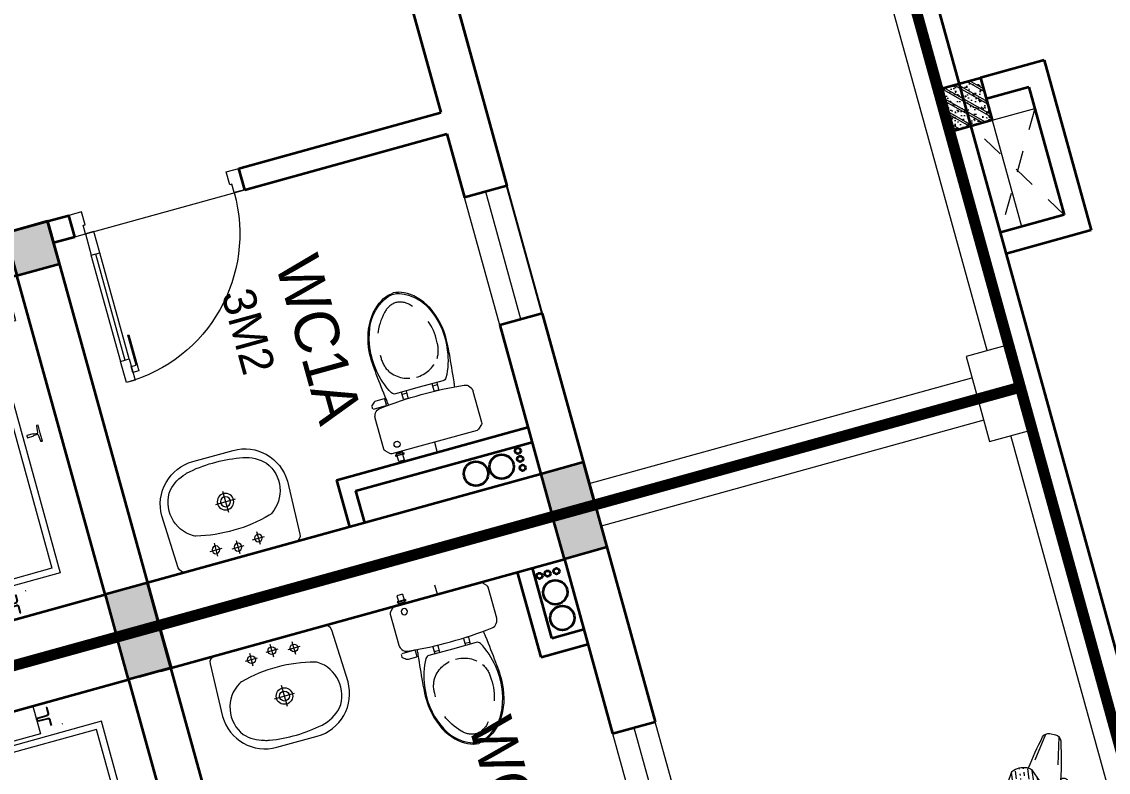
# Model space of a CAD drawing. Header units: metres. Extents: x 568336 to 569219, y 2065964 to 2066430.
# Drawn here: x 568450.305 to 568455.231, y 2066359.946 to 2066363.348 of the extents above; entities that cross this region are included whole.
import ezdxf

# ---------------------------------------------------------------- set-up
doc = ezdxf.new("R2010")
doc.units = ezdxf.units.M
for name, pattern in [('$AUDIT_BAD_LTYPE2', [0]), ('HIDDEN', [0.375, 0.25, -0.125]), ('xref-thap C (mb tang 32-2)$0$HIDDEN', [0.375, 0.25, -0.125])]:
    doc.linetypes.add(name, pattern=pattern)
doc.layers.get('0').update_dxf_attribs({"linetype": 'CONTINUOUS'})
doc.layers.add('-AREA', color=2, linetype='CONTINUOUS', plot=False)
for name, color, linetype, lineweight in [('-CONCRETE', 1, 'CONTINUOUS', 35), ('-DIM', 9, 'CONTINUOUS', 13), ('-DOOR', 137, 'CONTINUOUS', 9), ('-FURNITURE', 46, 'CONTINUOUS', 9), ('-HATCH', 8, 'CONTINUOUS', 5), ('-HIDE', 3, 'HIDDEN', 13), ('-LINE1', 7, 'CONTINUOUS', 18), ('-LINE2', 252, 'CONTINUOUS', 9), ('-STEEL1', 1, 'CONTINUOUS', 35), ('-TEXT', 7, 'CONTINUOUS', 15), ('-WALL', 4, 'CONTINUOUS', 35), ('TEXT25', 2, 'CONTINUOUS', 13)]:
    doc.layers.add(name, color=color, linetype=linetype, lineweight=lineweight)
doc.layers.add('-RANH GIOI LO DAT', color=12, linetype='CONTINUOUS')
doc.styles.add('SVN_AVO_thuong', font='')
doc.styles.add('T1', font='', dxfattribs={"height": 200})
doc.styles.add('vnavanth', font='', dxfattribs={"width": 0.8})
doc.styles.get('SVN_AVO_thuong').set_extended_font_data('SVN-Avo')
doc.styles.get('T1').set_extended_font_data('VNgeometric Light')
doc.styles.get('vnavanth').set_extended_font_data('.VnAvantH')

# ---------------------------------------------------------------- blocks, each defined once
blk = doc.blocks.new('X-5M-DH-2-CORE$0$A$C75E80C28')
at = {"layer": '-LINE2', "linetype": 'Continuous', "ltscale": 2}
for p, q in [((-510.0000099998433, -21.5000000000291), (-510.0000099998579, -50.60000000000582)), ((-506.8000099998899, -21.5000000000291), (-510.0000099998433, -21.5000000000291)), ((-506.8000099998899, -21.5000000000291), (-506.8000099999044, -50.60000000000582)), ((506.8000100001227, -21.5), (510.0000100000761, -21.5)), ((506.8000100001227, -21.5), (506.8000100001082, -50.59999999997672)), ((510.0000100000761, -21.5), (510.0000100000616, -50.59999999997672)), ((-510.0000099998579, -108.5000000000291), (-510.0000099998433, -79.39999999999418)), ((-506.8000099999044, -108.5000000000291), (-506.8000099998899, -79.39999999999418)), ((-456.2000100000296, -56.79999999998836), (-500.6000099999364, -56.80000000001746)), ((-456.2000100000441, -60), (-500.600009999951, -60.0000000000291)), ((-456.2000100000296, -70), (-500.6000099999364, -70.0000000000291)), ((-456.2000100000296, -73.19999999995343), (-500.6000099999364, -73.19999999998254)), ((-453.2000100000441, -63), (-453.2000100000296, -67)), ((-450.0000099998579, -63), (-450.0000099998433, -67)), ((450.0000100000616, -63), (450.0000100000761, -67)), ((453.200010000015, -63), (453.2000100000296, -67)), ((456.2000100000296, -56.79999999998836), (500.6000100000529, -56.79999999998836)), ((456.200010000015, -60), (500.6000100000383, -60)), ((456.2000100000296, -70), (500.6000100000529, -70)), ((456.2000100000296, -73.19999999995343), (500.6000100000529, -73.19999999995343)), ((506.8000100001227, -108.5), (506.8000100001227, -79.39999999996508)), ((510.0000100000761, -108.5), (510.0000100000761, -79.39999999996508)), ((-556.8000102631631, -112.4999999912397), (-560.0000102631166, -112.4999999912397)), ((456.800009736864, -112.4999999912397), (460.0000097368174, -112.4999999912397)), ((-731.0000002632733, -148.9999999649008), (730.9999997367267, -148.9999999649299)), ((-731.0000002698944, -1304.999999934109), (-731.0000002632733, -148.9999999649008)), ((-700.0000002632733, -178.9999999649008), (699.9999997367267, -178.9999999649299)), ((-700.0000002699089, -1224.999999934109), (-700.0000002632733, -178.9999999649008)), ((699.9999997300911, -1224.999999934109), (699.9999997367267, -178.9999999649299)), ((730.9999997301056, -1304.999999934109), (730.9999997367267, -148.9999999649299)), ((-700.0000002699089, -1224.999999934109), (-400.0000002699089, -1224.999999934138)), ((-400.0000002698944, -1304.999999934138), (-400.0000002699089, -1224.999999934138)), ((699.9999997300911, -1224.999999934109), (399.9999997300911, -1224.999999934109)), ((399.9999997301056, -1304.999999934109), (399.9999997300911, -1224.999999934109)), ((839.9999997301056, -1304.999999934109), (-840.0000002698944, -1304.999999934109)), ((-840.0000002698944, -1364.999999934109), (-840.0000002698944, -1304.999999934109)), ((424.9999997301056, -1308.999999934109), (-425.0000002698944, -1308.999999934109)), ((-425.0000002699089, -1342.999999934109), (-425.0000002698944, -1308.999999934109)), ((-2.6989437174052e-07, -1308.999999934109), (-2.699089236557484e-07, -1342.999999934109)), ((424.9999997300911, -1342.999999934109), (424.9999997301056, -1308.999999934109)), ((839.9999997301056, -1364.999999934109), (839.9999997301056, -1304.999999934109)), ((839.9999997301056, -1364.999999934109), (-840.0000002698944, -1364.999999934109)), ((424.9999997300911, -1342.999999934109), (-425.0000002699089, -1342.999999934109)), ((839.9999997301056, -1394.999999934109), (-840.0000002698944, -1394.999999934109)), ((-840.0000002698944, -1394.999999934109), (-840.0000002698944, -1454.999999934109)), ((429.9999997300911, -1405.999999934138), (-430.0000002699089, -1405.999999934109)), ((-430.0000002699089, -1405.999999934109), (-430.0000002698944, -1445.999999934109)), ((-2.699089236557484e-07, -1405.999999934109), (-2.6989437174052e-07, -1445.999999934109)), ((429.9999997300911, -1405.999999934138), (429.9999997301056, -1445.999999934138)), ((839.9999997301056, -1394.999999934109), (839.9999997301056, -1454.999999934109)), ((-840.0000002698944, -1454.999999934109), (-435.0000002698944, -1454.999999934109)), ((-435.0000002698944, -1449.999999934109), (-435.0000002699089, -1459.999999934109)), ((-435.0000002698944, -1449.999999934109), (-400.0000002698944, -1449.999999934138)), ((-435.0000002699089, -1459.999999934109), (-425.0000002699089, -1459.999999934109)), ((-433.4000002698012, -1451.599999934086), (-433.4000002698012, -1458.399999934074)), ((-433.4000002698012, -1451.599999934086), (-401.6000002697547, -1451.599999934086)), ((-433.4000002698012, -1458.399999934074), (-425.0000002698944, -1458.399999934074)), ((429.9999997301056, -1445.999999934138), (-430.0000002698944, -1445.999999934109)), ((-425.0000002698944, -1458.399999934074), (-425.0000002699089, -1459.999999934109)), ((-401.6000002697547, -1451.599999934086), (-401.6000002697256, -1498.399999934074)), ((399.9999997301056, -1449.999999934109), (-400.0000002698944, -1449.999999934138)), ((-400.0000002698944, -1449.999999934138), (-400.0000002698653, -1499.999999934138)), ((399.9999997301056, -1449.999999934109), (399.9999997301347, -1499.999999934109)), ((434.9999997301056, -1449.999999934109), (399.9999997301056, -1449.999999934109)), ((401.5999997301988, -1451.599999934086), (401.5999997302279, -1498.399999934074)), ((433.3999997302453, -1451.599999934086), (401.5999997301988, -1451.599999934086)), ((433.3999997302453, -1458.399999934074), (424.9999997301056, -1458.399999934074)), ((424.9999997301056, -1458.399999934074), (424.9999997301056, -1459.999999934109)), ((434.9999997301056, -1459.999999934109), (424.9999997301056, -1459.999999934109)), ((433.3999997302453, -1451.599999934086), (433.3999997302453, -1458.399999934074)), ((434.9999997301056, -1449.999999934109), (434.9999997301056, -1459.999999934109)), ((839.9999997301056, -1454.999999934109), (434.9999997301056, -1454.999999934109)), ((-435.0000002698653, -1489.999999934109), (-435.0000002698653, -1499.999999934109)), ((-435.0000002698653, -1489.999999934109), (-425.0000002698653, -1489.999999934109)), ((-435.0000002698653, -1499.999999934109), (-400.0000002698653, -1499.999999934138)), ((-433.4000002697721, -1491.599999934086), (-433.4000002697721, -1498.399999934074)), ((-433.4000002697721, -1491.599999934086), (-425.0000002698653, -1491.599999934086)), ((-433.4000002697721, -1498.399999934074), (-401.6000002697256, -1498.399999934074)), ((-425.0000002698653, -1489.999999934109), (-425.0000002698653, -1491.599999934086)), ((434.9999997301347, -1499.999999934109), (399.9999997301347, -1499.999999934109)), ((433.3999997302744, -1498.399999934074), (401.5999997302279, -1498.399999934074)), ((424.9999997301347, -1489.999999934109), (424.9999997301347, -1491.599999934086)), ((434.9999997301347, -1489.999999934109), (424.9999997301347, -1489.999999934109)), ((433.3999997302744, -1491.599999934086), (424.9999997301347, -1491.599999934086)), ((433.3999997302744, -1491.599999934086), (433.3999997302744, -1498.399999934074)), ((434.9999997301347, -1489.999999934109), (434.9999997301347, -1499.999999934109))]:
    blk.add_line(p, q, dxfattribs=at)
for points in [[(-450.0000000000146, 0), (-450, -130), (450, -130), (449.9999999999854, 0)], [(-200, -29), (200.0000000001164, -29), (200.0000000001164, -101), (-200, -101)], [(-36.0000002632587, -583.9999999649008), (35.9999997367413, -583.9999999649008), (35.99999973675585, -983.9999999649008), (-36.00000026324415, -983.9999999649008)]]:
    blk.add_lwpolyline(points, close=True, dxfattribs=at)
for points in [[(-780.0000002632587, -788.9999999649008), (-751.0000002632587, -788.9999999649299, 0.414213562373095), (-750.0000002632733, -787.9999999649008), (-750.0000002632587, -783.9999999649008), (-750.0000002632587, -779.9999999649008, 0.414213562373095), (-751.0000002632733, -778.9999999649299), (-780.0000002632733, -778.9999999649881, -0.2569775838576673), (-784.1207396915852, -781.9399999648449), (-797.9000002631656, -781.939999964874, -0.414213562373095), (-800.9000002631656, -778.939999964874), (-804.0000002632587, -749.4999999649008, 0.414213562373095), (-807.0000002632587, -746.4999999649008), (-812.0000002632587, -746.4999999649008), (-812.0000002632587, -783.9999999649008), (-812.0000002632587, -821.4999999649008), (-807.0000002632587, -821.4999999649008, 0.414213562373095), (-804.0000002632587, -818.4999999649008), (-800.9000002631656, -789.0599999648693, -0.414213562373095), (-797.9000002631656, -786.0599999648693), (-784.1207396915852, -786.0599999648402, -0.2569775838576673), (-780.0000002632587, -788.9999999647553)], [(779.9999997367413, -788.9999999649299), (750.9999997367413, -788.9999999649008, -0.414213562373095), (749.9999997367267, -787.9999999649299), (749.9999997367413, -783.9999999649299), (749.9999997367413, -779.9999999649299, -0.414213562373095), (750.9999997367267, -778.9999999649008), (779.9999997368432, -778.9999999650172, 0.2569775838576673), (784.1207391653006, -781.939999964874), (797.899999736881, -781.9399999648449, 0.414213562373095), (800.899999736881, -778.9399999648449), (803.9999997367413, -749.4999999649008, -0.414213562373095), (806.9999997367413, -746.4999999649008), (811.9999997367413, -746.4999999649008), (811.9999997367413, -783.9999999649008), (811.9999997367413, -821.4999999649008), (806.9999997367413, -821.4999999649008, -0.414213562373095), (803.9999997367413, -818.4999999649008), (800.899999736881, -789.0599999648402, 0.414213562373095), (797.899999736881, -786.0599999648402), (784.1207391653006, -786.0599999648693, 0.2569775838576672), (779.9999997368577, -788.9999999647844)]]:
    blk.add_lwpolyline(points, format="xyb", dxfattribs=at)
for centre, radius, start, end in [((-500.600009999951, -50.60000000000582), 9.400000000001475, 180, 270), ((-500.6000099999364, -79.39999999999418), 9.399999999997844, 90, 180), ((-500.600009999951, -50.60000000000582), 6.200000000004374, 180, 270), ((-500.6000099999364, -79.39999999999418), 6.19999999999734, 90, 180), ((-456.2000100000441, -63), 6.19999999999713, 0, 90), ((-456.2000100000441, -63), 3.000000000000045, 0, 90), ((-456.2000100000296, -67), 6.20000000000076, 270, 0), ((-456.2000100000296, -67), 2.999999999999834, 270, 0), ((456.200010000015, -63), 6.19999999999713, 90, 180), ((456.2000100000296, -67), 6.20000000000076, 180, 270), ((456.200010000015, -63), 3.000000000000045, 90, 180), ((456.2000100000296, -67), 2.999999999999834, 180, 270), ((500.6000100000383, -50.59999999997672), 6.200000000004374, 270, 0), ((500.6000100000383, -50.59999999997672), 9.400000000001475, 270, 0), ((500.6000100000529, -79.39999999996508), 9.399999999997844, 0, 90), ((500.6000100000529, -79.39999999996508), 6.19999999999734, 0, 90)]:
    blk.add_arc(centre, radius, start, end, dxfattribs=at)
blk = doc.blocks.new('A$C5C575821')
at = {"layer": '-CONCRETE'}
h = blk.add_hatch(color=256, dxfattribs=at)
h.dxf.hatch_style = 1
h.paths.add_polyline_path([(-0.00237559899687767, 200.0000000000146), (-0.00237559899687767, 1.455191522836685e-11), (199.9976244010031, 1.455191522836685e-11), (199.9976244010031, 200.0000000000146)])
blk.add_lwpolyline([(-0.00237559899687767, 1.455191522836685e-11), (199.9976244010031, 1.455191522836685e-11), (199.9976244010031, 200.0000000000146), (-0.00237559899687767, 200.0000000000146)], close=True, dxfattribs=at)
blk = doc.blocks.new('A$C3F71457E')
at = {"layer": '-CONCRETE'}
blk.add_lwpolyline([(-8.760252967476845e-09, -100.0000002632005), (0, 400), (-1500, 400.0000000000582), (-1500.00000001755, -1399.999999999942), (-1.754960976541042e-08, -1400), (-7.895869202911854e-08, -900.0000002632005), (199.9999999912397, -900.0000002982852), (199.9999999824504, -1600), (-1700.00000001755, -1600), (-1700, 600), (200, 600), (199.9999999912397, -100.0000002982852), (6.140908226370811e-08, -100.0000002632005)], dxfattribs=at)
at = {"layer": '-LINE1'}
blk.add_line((-7.895869202911854e-08, -900.0000002632005), (-8.760252967476845e-09, -100.0000002632005), dxfattribs=at)
at = {"layer": '-WALL'}
for p in [(-1699.997624401003, 399.9999999999854), (0.00237559899687767, 399.9999999999854), (-1699.997624401081, -1599.999999999959), (0.002375601565972829, -1600.000000021305)]:
    blk.add_blockref('A$C5C575821', p, dxfattribs=at)
at = {"color": 2, "rotation": 90}
blk.add_blockref('X-5M-DH-2-CORE$0$A$C75E80C28', (-1500.00000000876, -499.9999999999418), dxfattribs=at)
blk = doc.blocks.new('A$C18091ED7')
for p, q in [((9.957147995010018e-09, -42.13376978135784), (0, -3.786117304116488e-07)), ((146.1412317672475, -26.59467297248193), (179.181621938591, -26.59467296488583)), ((146.1412317672475, -26.59467297248193), (146.1412317680188, -30.17859706786112)), ((146.1412317680188, -30.17859706786112), (165.7503655985456, -30.17859706340823)), ((153.0594147269658, -36.79204952501459), (146.1412317680188, -30.17859706786112)), ((152.3191092506386, -2.717133611440659e-07), (152.3191092568413, -26.59467297093943)), ((152.3191092506386, -2.717133611440659e-07), (179.1816219322718, -2.654269337654114e-07)), ((153.0594147269658, -36.79204952501459), (165.7503656001572, -36.79204952192958)), ((153.0594147275151, -39.73033438943094), (153.0594147269658, -36.79204952501459)), ((153.0594147275151, -39.73033438943094), (178.4413164740145, -39.73033438349376)), ((153.0594147275151, -39.73033438943094), (178.4413164740145, -39.73033438349376)), ((153.0594147275151, -39.73033438943094), (153.0594147281554, -42.13376974494895)), ((185.3594994290725, -30.17859705851879), (165.7503655985456, -30.17859706340823)), ((178.4413164733487, -36.79204951884458), (165.7503656001572, -36.79204952192958)), ((185.3594994290725, -30.17859705851879), (178.4413164733487, -36.79204951884458)), ((178.4413164733487, -36.79204951884458), (178.4413164740145, -39.73033438349376)), ((178.4413164740145, -39.73033438349376), (178.4413164746547, -42.1337697392446)), ((179.1816219322718, -2.654269337654114e-07), (179.181621938591, -26.59467296488583)), ((179.181621938591, -26.59467296488583), (185.3594994283012, -26.59467296337243)), ((185.3594994283012, -26.59467296337243), (185.3594994290725, -30.17859705851879)), ((-83.25994817525861, -267.3592828898691), (-83.259948167517, -299.9634285944048)), ((-83.25994817257379, -278.4883151478134), (-83.25994817046012, -287.6388527823146)), ((-60.91100930959874, -290.0299398849311), (-83.25994816994717, -290.0299398901407)), ((-62.88950393904452, -265.3807882612164), (-81.28145355204106, -265.3807882657275)), ((-60.91100931491019, -267.3592828844266), (-60.91100930728498, -299.9634285889624)), ((60.9110093945892, -267.3592828557594), (60.9110094022144, -299.9634285600623)), ((60.91100939990065, -290.029939856031), (83.25994826024908, -290.0299398510542)), ((62.88950401780676, -265.3807882316178), (81.2814536308033, -265.3807882273395)), ((83.25994825493763, -267.3592828505498), (83.25994826256283, -299.9634285550856)), ((83.25994825750604, -278.488315108727), (83.2599482596197, -287.6388527429954)), ((165.3959958605519, -261.9873972070927), (165.3959958671003, -289.7349902229907)), ((167.8691141396885, -259.5142789271486), (228.0810223811895, -259.5142789128586)), ((167.8691141472664, -292.2081085020036), (206.7175896017579, -292.2081084926904)), ((230.5541406641933, -274.3229751045001), (230.5541406613593, -261.9873971916386))]:
    blk.add_line(p, q)
for points in [[(230.0000000517721, -218.5046414944518, -0.1374073801801567), (225.4781190853137, -234.6482587013161), (221.7949787454636, -240.7070387715066, -0.2360805181595358), (198.2560902649639, -255.4947853636986, -0.0519608230665726), (-198.2560901437319, -255.4947854572965, -0.236080518165078), (-221.7949786317113, -240.7070388760185), (-225.4781189743626, -234.6482588077488, -0.1374073801809237), (-229.9999999484608, -218.5046416030382), (-229.9999999831671, -71.98694829508895, -0.1989123673786679), (-226.3782021181105, -63.2431547633314), (-208.8906150607545, -45.75556769772083, -0.1989123673792025), (-200.1468215308087, -42.13376982865157), (9.971699910238385e-09, -42.13376978135784), (200.1468215506357, -42.13376973403501, -0.1989123673792025), (208.8906150822841, -45.75556759897154), (226.3782021480001, -63.24315465634572, -0.1989123673791691), (230.0000000170658, -71.98694818626973)], [(144.14367173758, -618.9627606730501, -0.2124047892419209), (26.30999211127346, -734.491494372196, -0.0276853236339062), (-0.5628229983012716, -738.609219571983, -0.0222792448073508), (-26.30999181118386, -734.4914943844487, -0.2124047892421136), (-144.1436714920528, -618.9627607410075, -0.1427957259999892), (-167.2376623962118, -428.0139674870588, -0.0930051380368448), (-127.9331820271946, -309.1271633332653, -0.2564387014614383), (-111.240849547703, -299.9634286007786), (4.746470949612558e-08, -299.9634285748762), (111.2408496426324, -299.9634285482753, -0.2564387014619951), (127.933182126606, -309.1271632729331, -0.0930051380368741), (167.2376625517572, -428.0139674081001, -0.1427957260000456)]]:
    blk.add_lwpolyline(points, format="xyb", close=True)
at = {"linetype": 'xref-thap C (mb tang 32-2)$0$HIDDEN', "ltscale": 100}
blk.add_lwpolyline([(61.00044987679576, -669.0176259216969, -0.1990312026443698), (1.417429302819073e-07, -698.769823720475, -0.1990312026443799), (-61.00044960746891, -669.0176259504806, -0.2189240232571595), (-131.9321382956405, -478.313622940972, -0.1537914605682739), (-112.4681372026971, -403.989815428853, -0.2367011859554165), (5.876427167095244e-08, -347.5870280214876, -0.2367011859554843), (112.4681373467611, -403.9898153757968, -0.1537914605681893), (131.9321384748619, -478.313622878748, -0.2189240232571754)], format="xyb", close=True, dxfattribs=at)
blk.add_circle((165.7503656100234, -78.39166221523192), 13.90362011701458)
for centre, radius, start, end in [((-81.28145355158267, -267.3592828894034), 1.978494623656905, 90.00000001354867, 180.0000000133402), ((-62.88950393858613, -267.3592828848923), 1.978494623656905, 1.334021322268115e-08, 90.00000001354867), ((62.88950401826514, -267.3592828552937), 1.978494623656905, 90.00000001354867, 180.0000000133402), ((81.28145363126168, -267.3592828510155), 1.978494623656905, 1.334021322268115e-08, 90.00000001354867), ((167.8691141402633, -261.9873972065106), 2.473118279571131, 90.00000001354867, 180.0000000133402), ((167.8691141466952, -289.7349902224087), 2.473118279571131, 180.0000000133402, 270.0000000135486), ((206.717589598069, -276.6690117186226), 15.53909677420133, 270.0000000135486, 306.4658507565522), ((168.3527972659103, -224.7572911087773), 80.08895368617857, 306.4658507565522, 320.3122930343796), ((228.0810223845983, -274.3229751050822), 2.473118279571131, 320.3122930343796, 1.334021322268115e-08)]:
    blk.add_arc(centre, radius, start, end)
for points, knots in [([(-155.6468228230951, -259.4535552573798), (-156.6353001506941, -267.2522313103836), (-164.2940232875517, -328.394745314552), (-169.1545302536251, -385.0939582949213), (-183.68571763406, -527.7705276800843), (-135.602968026873, -679.1126648240606), (-50.29344375100118, -735.2493608418445), (-19.70048385594782, -741.0901266933652), (1.531116140540689e-07, -743.6724421556864)], [130.6139379315478, 130.6139379315478, 130.6139379315478, 130.6139379315478, 152.8521090939923, 311.1293507817257, 417.703951170228, 561.3833927516608, 697.6926317810714, 710.812262267882, 710.812262267882, 710.812262267882, 710.812262267882]), ([(155.6468228994709, -259.4535551877343), (156.6353002305841, -267.2522312389628), (164.2940233960289, -328.3947452375724), (169.1545303888706, -385.0939582149149), (183.6857178367027, -527.7705275934422), (135.6029683008201, -679.1126647599449), (50.29344405157826, -735.2493608178338), (19.70048415924612, -741.0901266841101), (1.530679583083838e-07, -743.6724421554536)], [130.613937934949, 130.613937934949, 130.613937934949, 130.613937934949, 152.8521090939923, 311.1293507817257, 417.703951170228, 561.3833927516608, 697.6926317810714, 710.812262267882, 710.812262267882, 710.812262267882, 710.812262267882])]:
    blk.add_open_spline(points, degree=3, knots=knots)
blk = doc.blocks.new('A$C4ace49fd')
for p, q in [((295.0000362145074, 397.7262792410038), (295.0000362145074, 457.8621556685684)), ((167.3150646772119, 413.5036235380248), (223.9098246101057, 413.5036235380248)), ((195.0000362145074, 382.7262792410475), (195.0000362145074, 442.8621556685976)), ((267.3150646772119, 428.5036235379957), (323.9098246101057, 428.5036235379957)), ((367.3150646772119, 413.5036235380248), (423.909824610193, 413.5036235380248)), ((395.0000362144201, 382.7262792410475), (395.0000362144201, 442.8621556685976)), ((295.0000362145074, 165.4084015273256), (295.0000362145074, 263.9644212280764)), ((248.878101051203, 214.809703738807), (342.0929997641942, 214.809703738807))]:
    blk.add_line(p, q)
for points in [[(0, 199.9999999999854, 0.4142135623730951), (200, -1.455191522836685e-11), (389.9999999999418, -1.455191522836685e-11, 0.4142135623730951), (589.9999999999418, 199.9999999999854), (581.0512658710359, 446.0901885431813, 0.4097994549518753), (551.0711533617578, 474.9999999999854), (38.92891906714067, 474.9999999999854, 0.4036072201438357), (8.94873412878951, 446.0901885431813)], [(176.634552330419, 39.7484321846714, 0.09077342783643912), (424.2613903667079, 42.82284094158967, 0.1498865017082378), (521.3666006048443, 96.04628407930431, 0.4307216577035757), (481.9063814581605, 321.2626293200155, 0.08063720347495155), (470.217626080208, 326.5247144485911, 0.1277315864282508), (124.5233141639037, 329.2879201060714, 0.07420783728193123), (113.6209024494747, 324.7523191320797, 0.4430921134254459), (68.63339939509751, 96.04628407930431, 0.1336395095905137), (154.042415008531, 45.63158827564621, 0.0336171722527546)]]:
    blk.add_lwpolyline(points, format="xyb", close=True)
for centre, radius in [((295.0000362145074, 428.5036235379957), 17.5), ((195.0000362145074, 413.5036235380248), 17.5), ((395.0000362144201, 413.5036235380248), 17.5), ((295.0000362145074, 214.809703738807), 37.50000000000001), ((295.0000362145074, 214.809703738807), 22.50000000000001), ((295.0000362145074, 214.809703738807), 22.50000000000001)]:
    blk.add_circle(centre, radius)
blk = doc.blocks.new('A$C49AC32B8')
h = blk.add_hatch()
h.set_pattern_fill('ANSI31', color=256, scale=100, angle=404.9999999999999, style=0)
h.set_pattern_definition([(90, (1628.178583184657, -139081.3939594029), (-12.5, 1.419760918143566e-15), [])])
h.paths.add_polyline_path([(-545.4389741411724, -149.292006695312), (-545.4389741411724, -106.7108410141846), (-667.4265335844539, -106.7108410141846), (-667.4265335844539, -149.292006695312)])
h.paths.add_polyline_path([(-545.4389741411724, 276.2662267598025), (-545.4389741411724, 318.84739244093), (-667.4265335844539, 318.84739244093), (-667.4265335844539, 276.2662267598025)])
h = blk.add_hatch()
h.set_pattern_fill('ANSI31', color=256, scale=150, angle=315, style=0)
h.set_pattern_definition([(2.19715477805175e-15, (1485.970044401409, -142180.9177466815), (1.685552167365288e-15, 18.75), [])])
edge = h.paths.add_edge_path()
edge.add_arc((142.4224115581892, 0.6785372878184717), 10, 291.0633923268034, 432.0495413373955)
edge.add_arc((142.4224115582474, 168.8768484580614), 10, 287.9504586626045, 428.9366076731966)
edge.add_arc((203.6383034269384, 62.78106710705833), 30.00000000000001, 298.7341714601648, 336.6847551905135)
edge.add_arc((203.6383034269384, 106.7743186388507), 30.00000000000001, 383.3152448094864, 421.2658285398352)
edge.add_line((152.140649993642, 3.03562059394244), (218.0606998045405, 36.47527909896962))
edge.add_line((152.1406499937002, 166.5197651519375), (218.0606998045405, 133.0801066469685))
edge.add_line((145.5043569476984, 10.19177083989416), (128.8174500554742, 17.6987576528154))
edge.add_line((128.8174500554742, 17.6987576528154), (128.8174500554742, 82.08632680154915))
edge.add_line((128.8174500554742, 146.4738959502829), (128.8174500554742, 82.08632680154915))
edge.add_line((145.5043569477566, 159.3636149059857), (128.8174500554742, 146.4738959502829))
edge.add_arc((152.5525625419978, 84.79817839308453), 85.62828520288406, 336.6847551905135, 359.9862926856208)
edge.add_arc((152.5525625419978, 84.75720735282448), 85.62828520288406, 360.0137073143792, 383.3152448094864)
for points in [[(-244.159068062756, 438.0154885223419, 0.9999999999999999), (-248.2430734565423, 447.1435167838754), (-248.2430734565423, 447.1435167838172), (-280.1911723719968, 432.8494979058269), (-280.191172372055, 432.8494979057687, 0.9999999999999999), (-276.1071669782104, 423.7214696442352)], [(-184.9648569262645, 329.5839975469389), (-210.7405260885425, 417.99816950694), (-210.7405260886007, 417.998169507202, -0.1192456420777983), (-211.3935427420947, 432.0919050858174), (-211.3935427420365, 432.0919050861376), (-207.3890161612944, 452.7946925294927)], [(-199.4700898697774, 441.0775953799712, 2.50980799952919), (-207.4947705015366, 452.2479588310925)], [(-9.5493933444086, -301.3492301631959), (-41.6831618892902, -188.5098808552029), (6.508197082061088, -167.3083462980467), (6.50819708200288, -167.3083462980467), (-21.32710195719847, -52.13001471579264), (-21.32710195714026, -52.13001471590906, -0.2138118228335009), (-21.1106249995355, -43.95429530206093), (-21.1106249994773, -43.95429530194451), (32.24943819522741, 67.1463459651095), (32.24943819522741, 67.14634596525502, 0.2018820073483003), (32.63213920601993, 74.89595198751704), (32.63213920601993, 74.89595198757524), (0.3335099903924856, 163.635706436773), (0.3335099904506933, 163.6357064366857, 0.2018820073578288), (-4.941006723529426, 169.3262535986833), (-4.941006723471219, 169.3262535986541), (-117.2313022529415, 220.1350949946027), (-117.2313022528833, 220.1350949945445, -0.2138118228338068), (-122.6523843629111, 226.2589107138156), (-122.6523843629693, 226.2589107138447), (-175.3645126568445, 332.3828169244916), (-175.3645126568445, 332.3828169244916), (-225.9093191228749, 317.6473262168984), (-277.909165306628, 433.8704992542444)], [(-199.4700898698356, 441.0775953800003), (-201.1160760876664, 432.5680994097311), (-201.1160760876664, 432.5680994094109, 0.1192456420777983), (-200.4630594342307, 418.4743638307955), (-200.4630594341725, 418.4743638305335), (-175.3645126568445, 332.3828169245207)], [(-839.1161323166743, 283.8315398601808), (-712.0490552992269, 328.9422595075557), (-712.0490552989941, 328.942259507643, -0.0854912519851607), (-702.0123332152434, 330.6709983080909), (-535.1100028215733, 330.6709983080909), (-535.1100028215733, 315.4303194140484), (-535.1100028215733, 315.4303194140484, 0.3895943333915547), (-507.6503770142735, 285.5380712724109), (-507.6503770143318, 285.5380712724109), (-284.794791265711, 280.8480463859269), (-284.7947912656527, 280.8480463859269, 0.03866847091787411), (-280.1616323773342, 280.8133793471025), (-280.1616323779745, 280.813379346986, 0.005074925713458879), (-209.8619974894391, 282.9773453654016)], [(-225.9093191228749, 317.6473262168984), (-162.9714295322483, 181.6710258228813), (-162.9714295321901, 181.6710258228231, 0.2138118228338068), (-157.5503474221041, 175.5472101035521), (-157.5503474222205, 175.5472101035812), (-95.35288718822994, 131.7055302272311), (-61.19221527737682, 37.84985551873615), (-80.65734545330633, -35.71457651995661), (-80.65734545336454, -35.71457652010213, 0.2138118228335009), (-80.8738224109693, -43.89029593395026), (-80.8738224110275, -43.89029593380474), (-41.6831618892902, -188.5098808552029)], [(-593.7887365464412, 213.8443021384992, 0.2596598202058564), (-1245.081638271717, 188.6918557643476, 0.2596598202058564)], [(-765.275329157681, -103.7192062937429, 0.08051368885980273), (-402.7283814896073, -28.09464289808602), (-402.7283814852417, -28.09464289593234, 0.2011014502545712), (-366.2084507265536, 84.77769287321644), (-366.2084507265536, 84.77769287269257, 0.2011014502545712), (-402.7283814852417, 197.6500286418413), (-402.7283814896073, 197.650028643995, 0.08051368885980273), (-765.275329157681, 273.2745920396519)], [(-149.0084485098778, 279.3208638191682), (-78.08440959695145, 290.7099822685814), (73.50306051949156, 248.6645865442515, -1.090750680407592), (73.50306051949156, 233.6645865442515, 0.1743998105966915), (37.90123791768565, 219.8475148995749), (146.0164180370339, 178.2086820094373), (146.0164180370339, 178.2086820094373, -0.7066395085949505), (145.5043569477566, 159.3636149060148)], [(-64.00588333574706, 196.0517861466033, 0.3300081448799674), (-78.08440959636937, 272.1447489533275), (-78.08440959695145, 272.1447489538805, -0.7520152032123842), (-78.08440959695145, 290.7099822686105)], [(231.595225021505, 117.688358789379, 0.02427356090685839), (362.0954215740494, 200.5508618512067), (362.0954215572856, 200.5508618393324, 0.338505915077381), (372.9953940612904, 235.327339032443), (372.9953940612904, 235.3273390324139), (372.9953940612904, 235.327339032443), (364.1901978115493, 259.519416902458), (364.1901978116657, 259.5194169021961, 0.3385059150852406), (333.4864457959484, 279.1533767361361), (333.4864457957156, 279.153376736107, 0.03261255327653435), (128.1956704928598, 248.322794345946), (128.1956704932672, 248.3227943460333), (126.992315634765, 238.3752921921368), (52.51120247578365, 214.2207206594576)], [(159.8681022348756, 254.8789591541681, 0.6717681288467189), (145.1963268186955, 286.0945252760248), (145.1963268186955, 286.0945252760539), (69.65256078893435, 278.6991427001885), (69.65256078910897, 278.6991427002176, 0.7345421810748096), (70.7772663308715, 249.8378046483958)], [(-1029.577840318467, 202.1950865371145, 0.2183083330708893), (-1078.936857682973, 224.1723392448439), (-1078.936857682973, 224.1723392448439), (-1359.84450721895, 164.1840616499067), (-1359.844507219183, 164.1840616498775, 0.3538507973820654), (-1399.402375822741, 115.2865986083161), (-1399.402375822741, 84.7776928729545), (-1399.402375822741, 54.26878713759288, 0.3538507973820654), (-1359.844507219183, 5.371324096031458), (-1359.844507218892, 5.37132409597325), (-1078.936857682973, -54.61695349893489), (-1078.936857682973, -54.61695349893489, 0.2183083330708886), (-1029.577840318467, -32.63970079120554)], [(-1074.585206339281, 204.6506825882061), (-1072.863570921909, 196.9273672645613), (-1072.863570921618, 196.9273672645613, 0.3791726374951046), (-1160.783054605388, 97.65974351174009)], [(-402.7283814856492, 141.0837093855771, 0.3656845949585406), (-444.3441294179938, 190.3757403567834, 0.03571140310171705), (-794.4215751944284, 230.8127666064356), (-1072.863570921909, 196.9273672645322)], [(-74.82972412576783, -66.19395128435644), (-259.4347668316041, -17.68836589147759), (-259.4347668309638, -17.68836589069178, 0.3366814697980669), (-259.4347668309638, 187.2437516366008), (-259.4347668316041, 187.2437516373575), (-175.7307194271416, 209.2372668718563)], [(-1280.337645180087, 160.711920374375, 0.1128449918186311), (-1300.029146350076, 120.7273152418893)], [(-414.5235872621124, -3.783458088862972, 0.3158788919891962), (-414.5235872621124, 173.3388438348302)], [(136.7749210996262, 181.7678967857901), (-58.42561328233569, 160.4536910950665), (-58.42561328152078, 160.4536910954157, 0.1148743773105328), (-118.0558324951271, 115.6357831898604), (-118.0558324946032, 115.6357831904716, 0.3636282567077921), (-118.0558324946032, 51.40330409635135), (-118.0558324950689, 51.40330409687522, 0.1174189023891587), (-56.91118434796226, 5.925817995313992)], [(152.140649993642, 3.03562059394244), (218.0606998045405, 36.47527909896962), (218.0606998043659, 36.47527909888231, 0.1671209598217696), (231.1885365830094, 50.90737126102249), (231.1885366118804, 50.90737124923544, 0.1020239280746679), (238.1808452944097, 84.77769287347837), (238.1808452944097, 84.77769287240153, 0.1020239280746679), (231.1885366118804, 118.6480144966736), (231.1885365830094, 118.6480144848574, 0.1671209598217697), (218.0606998043659, 133.0801066470267), (218.0606998045405, 133.0801066469685), (152.1406499937002, 166.5197651519375)], [(-1072.863570921618, -27.37198151865232, -0.3791726374951045), (-1160.783054605388, 71.89564223416892, 0.3791726374951045), (-1072.863570921618, -27.37198151865232), (-1072.863570921909, -27.37198151865232), (-1074.585206339281, -35.0952968422971)], [(-1300.029146350076, 48.8280705039906, 0.1128449918186311), (-1280.337645180087, 8.843465371533966)], [(-1072.863570921909, -27.37198151862322), (-794.4215751944284, -61.25738086052661), (-794.4215751947195, -61.25738086055571, 0.03571140310171787), (-444.3441294179938, -20.82035461087435), (-444.3441294187505, -20.82035461101987, 0.3656845949585406), (-402.7283814856492, 28.47167636033191)], [(-16.69012869455037, -71.31712110301669), (146.0164180369757, -8.653296263557422), (146.0164180369757, -8.653296263557422, 0.7066395085950298), (145.5043569477566, 10.19177083986506)], [(-1245.081638271658, -19.13647001846766, 0.2596598202058599), (-593.7887365464412, -44.28891639259018)], [(37.90123791774386, -50.29212915366588, 0.1743998105964548), (73.50306051949156, -64.1092007983425), (73.50306051949156, -64.1092007983425, -1.090750680407592), (73.50306051949156, -79.1092007983425), (73.50306051949156, -79.1092007983425), (-9.259304346662248, -102.0647681629234)], [(-61.17117457676795, -116.5961068007928), (-135.9304356086359, -117.2406186906919), (-135.9304356063658, -117.2406186908374, 0.01041692167366446), (-280.1616323779745, -111.2579936011061), (-280.1616323773342, -111.2579936011934, 0.03866847091787422), (-284.7947912656527, -111.2926606400179), (-284.794791265711, -111.2926606400179), (-507.6503770143318, -115.9826855265019), (-507.6503770142735, -115.9826855265019, 0.3895943333915547), (-535.1100028215733, -145.8749336681394), (-535.1100028215733, -145.8749336681394), (-535.1100028215733, -161.1156125621819), (-702.0123332152434, -161.1156125621819, -0.0854912519851608), (-712.0490552989941, -159.386873761734), (-712.0490552992269, -159.3868737616467), (-839.1161323166743, -114.2761541142718)], [(-2.645139715255937, -171.3353086117022), (34.44108641191269, -255.6327745035414), (34.44108641173807, -255.632774503134, 0.1192456420859139), (43.00012523776968, -266.8489533404827), (43.00012523776968, -266.8489533405409), (59.37526582679129, -280.1341485498015)], [(6.508197082061088, -167.3083462980467), (42.62017444285448, -249.3913322945773), (42.62017444267985, -249.3913322941698, 0.1192456420859139), (51.17921326865326, -260.6075111315185), (51.17921326871146, -260.6075111315768), (57.90991043866961, -266.0681436868217)], [(-11.95379919224069, -302.0339436207323, 0.9999999999999999), (-9.21494536238606, -311.6515670121189), (-9.21494536238606, -311.6515670121189), (24.44673650743789, -302.0655786075986), (24.4467365074961, -302.0655786075986, 0.9999999999999999), (21.70788267764146, -292.447955216212)], [(58.94281965497066, -279.7833038178687, 2.509807999542432), (57.90991043866961, -266.0681436867926)]]:
    blk.add_lwpolyline(points, format="xyb")
for points in [[(-276.1071669782687, 423.7214696442643), (-244.159068062756, 438.0154885222837)], [(-196.8357528106717, 326.1232369223544), (-246.441075128183, 436.9944871738953)], [(227.0600909732457, 252.5364712025439), (352.1614275738539, 274.5330976555524)], [(-1074.760005124524, 204.6133540281844), (-1185.695137299335, 180.922979220235), (-1185.695137299335, 84.7776928729545), (-1185.695137299335, -11.36759347432599), (-1074.760005124524, -35.0579682822754)], [(-402.7283814856492, 28.47167636033191), (-794.4215751944284, -61.25738086052661), (-794.4215751944284, -61.25738086052661), (-794.4215751944284, 84.7776928729545), (-794.4215751944284, 230.8127666064356), (-794.4215751944284, 230.8127666064356), (-402.7283814856492, 141.0837093855771)], [(37.90123791768565, 219.8475148995458), (-61.08615448823548, 194.7306742966284)], [(81.54344864320592, 203.0394152659392), (117.9918543671083, 217.4488701617338), (126.992315634765, 238.3752921921368)], [(263.4590867581137, 152.5310521924221), (373.4314294268552, 216.0942478524921)], [(-1261.95474663921, 150.8000162802455), (-1289.092979644978, 148.0599104591929)], [(-1205.695137299335, 156.4804628667298), (-1241.95474663921, 152.8193856477556)], [(-1136.037692900194, 163.51366833875), (-1185.695137299335, 158.499832234269)], [(145.5043569477566, 159.3636149059857), (128.8174500554742, 146.4738959502829), (128.8174500554742, 82.08632680154915), (128.8174500554742, 17.6987576528154), (145.5043569476984, 10.19177083989416)], [(-1261.95474663921, 18.75536946566353), (-1289.092979644978, 21.4954752867161)], [(-1205.695137299335, 13.07492287917921), (-1241.95474663921, 16.73600009815345)], [(-1136.037692900194, 6.041717407159013), (-1185.695137299335, 11.05555351164003)], [(-58.42561328233569, 6.379570338012854), (131.2681746335875, -14.33334638989254)], [(37.90123791768565, -50.29212915363678), (-21.1106249994773, -43.95429530194451)], [(-1121.193398937321, -185.0864796404094), (-1164.502061909909, -185.0864796404094), (-1164.502061909909, -99.16178400161516), (-1030.890493620216, -99.16178400161516)], [(-858.5580480475619, -115.6734909612751), (-858.5580480475619, -185.0864796404094), (-892.0294821686985, -185.0864796404094)], [(-13.96330759194097, -176.3146769566119), (19.30347682975116, -293.1326686736611)], [(-11.95379919224069, -302.0339436207614), (21.70788267758326, -292.4479552161829)]]:
    blk.add_lwpolyline(points)
for points in [[(-667.4265335844539, 318.84739244093), (-667.4265335844539, 276.2662267598025), (-545.4389741411724, 276.2662267598025), (-545.4389741411724, 318.84739244093)], [(-381.7948602306715, 206.9338385699193), (-381.7948602306715, 261.7011481823101), (-372.9670849182003, 261.7011481823101), (-372.9670849182003, 206.9338385699193)], [(-361.7948602306715, 206.9338385699193), (-361.7948602306715, 261.7011481823101), (-352.9670849182003, 261.7011481823101), (-352.9670849182003, 206.9338385699193)], [(-341.7948602306715, 206.9338385699193), (-341.7948602306715, 261.7011481823101), (-332.9670849182003, 261.7011481823101), (-332.9670849182003, 206.9338385699193)], [(-321.7948602306715, 206.9338385699193), (-321.7948602306715, 261.7011481823101), (-312.9670849182003, 261.7011481823101), (-312.9670849182003, 206.9338385699193)], [(-301.7948602306715, 206.9338385699193), (-301.7948602306715, 261.7011481823101), (-292.9670849182003, 261.7011481823101), (-292.9670849182003, 206.9338385699193)], [(-1261.95474663921, 164.6376177432066), (-1300.029146350251, 156.5067688222443), (-1300.029146350251, 84.7776928729545), (-1300.029146350251, 13.04861692366467), (-1300.029146350251, 13.04861692366467), (-1261.95474663921, 4.91776800270236), (-1261.95474663921, 84.7776928729545)], [(-1241.95474663921, 168.9086497135977), (-1241.95474663921, 84.7776928729545), (-1241.95474663921, 0.6467360323113098), (-1241.95474663921, 0.646736032282206), (-1205.695137299335, -7.096561503934936), (-1205.695137299335, -7.096561503934936), (-1205.695137299335, 84.7776928729545), (-1205.695137299335, 176.6519472498439), (-1205.695137299335, 176.6519472498439)], [(94.89089080263511, 131.9951299828645), (94.89089080263511, 34.83813145021486), (44.47260841165553, 34.83813145021486), (44.47260841165553, 131.9951299828645)], [(84.89089080263511, 121.9951299828645), (84.89089080263511, 44.83813145027307), (54.47260841165553, 44.83813145021486), (54.47260841165553, 121.9951299828354)], [(-1160.783054605388, 84.7776928729254), (-1160.783054605388, 97.65974351174009)], [(-1160.783054605388, 84.77769287298361), (-1160.783054605388, 71.89564223416892)], [(-381.7948602306715, -37.37845282401031), (-381.7948602306715, -92.14576243640113), (-372.9670849182003, -92.14576243640113), (-372.9670849182003, -37.37845282401031)], [(-361.7948602306715, -37.37845282401031), (-361.7948602306715, -92.14576243640113), (-352.9670849182003, -92.14576243640113), (-352.9670849182003, -37.37845282401031)], [(-341.7948602306715, -37.37845282401031), (-341.7948602306715, -92.14576243640113), (-332.9670849182003, -92.14576243640113), (-332.9670849182003, -37.37845282401031)], [(-321.7948602306715, -37.37845282401031), (-321.7948602306715, -92.14576243640113), (-312.9670849182003, -92.14576243640113), (-312.9670849182003, -37.37845282401031)], [(-301.7948602306715, -37.37845282401031), (-301.7948602306715, -92.14576243640113), (-292.9670849182003, -92.14576243640113), (-292.9670849182003, -37.37845282401031)], [(-1164.502061909909, -135.36604006989), (-1164.502061909909, -160.7762134565164), (-1188.362174022855, -160.7762134565164), (-1188.362174022855, -135.36604006989)], [(-892.0294821686985, -190.35885172505), (-892.0294821686985, -123.4704870539026), (-1121.193398937321, -123.4704870539026), (-1121.193398937321, -190.35885172505)], [(-1110.542459351738, -130.475840632851), (-1110.542459351738, -138.1656926211035), (-1063.159178563248, -138.1656926211035), (-1063.159178563248, -130.475840632851)], [(-1110.542459351738, -144.5738275319636), (-1110.542459351738, -152.2636795202161), (-1063.159178563248, -152.2636795202161), (-1063.159178563248, -144.5738275319636)], [(-667.4265335844539, -149.292006695021), (-667.4265335844539, -106.7108410138935), (-545.4389741411724, -106.7108410138935), (-545.4389741411724, -149.292006695021)], [(-1110.542459351738, -159.3126166602779), (-1110.542459351738, -167.0024686485303), (-1063.159178563248, -167.0024686485303), (-1063.159178563248, -159.3126166602779)]]:
    blk.add_lwpolyline(points, close=True)
for points in [[(-1379.402375822741, 115.2865986083161), (-1379.402375822741, 84.7776928729545), (-1379.402375822741, 54.26878713759288), (-1379.402375822741, 54.26878713759288, 0.3538507973820654), (-1355.667654660618, 24.93030931266185), (-1355.667654660443, 24.93030931263274), (-1320.029146350251, 17.31964889405572), (-1320.029146350251, 17.31964889408482), (-1320.029146350251, 84.7776928729545), (-1320.029146350251, 152.2357368518242), (-1320.029146350251, 152.2357368518533), (-1355.667654660501, 144.6250764332472), (-1355.667654660618, 144.6250764332472, 0.3538507973820654)], [(-366.497982140776, 187.2437516373866), (-379.290811436862, 187.2437516373866), (-379.2908114365709, 187.2437516370082, -0.3639376103180927), (-379.2908114365709, -17.68836589112834), (-379.290811436862, -17.68836589147759), (-366.497982140776, -17.68836589147759), (-366.4979821401939, -17.68836589069178, 0.3366814697980669)], [(-328.9318847626273, 187.2437516373866), (-341.7247140586551, 187.2437516373866), (-341.724714058364, 187.2437516370082, -0.3639376103180927), (-341.724714058364, -17.68836589112834), (-341.7247140587133, -17.68836589147759), (-328.9318847626273, -17.68836589147759), (-328.9318847620452, -17.68836589069178, 0.3366814697980669)], [(-310.7327410916623, 187.2437516373866), (-297.9399117956345, 187.2437516373866), (-297.9399117949943, 187.2437516366008, -0.3366814697980669), (-297.9399117949943, -17.68836589069178), (-297.9399117956345, -17.68836589147759), (-310.7327410916623, -17.68836589147759), (-310.7327410913713, -17.68836589112834, 0.3639376103180927)]]:
    blk.add_lwpolyline(points, format="xyb", close=True)
blk = doc.blocks.new('M41-T1')
at = {"layer": '-CONCRETE'}
for centre, radius in [((194598.5352457326, -1617944.786282021, 5.66516857499076e-09), 55), ((194719.3776959378, -1617944.786282021, 5.66516857499076e-09), 55), ((194508.0384376349, -1617913.959524047, 5.66516857499076e-09), 13), ((194508.0384376349, -1617955.708942063, 5.66516857499076e-09), 13), ((194508.0384376349, -1617993.978929013, 5.66516857499076e-09), 13)]:
    blk.add_circle(centre, radius, dxfattribs=at)
at = {"layer": '-DOOR'}
blk.add_lwpolyline([(195884.7348678794, -1617664.925157236), (195284.7348678794, -1617664.925157236), (195284.7348678794, -1617864.925157235), (195884.7348678794, -1617864.925157235)], close=True, dxfattribs=at)
blk.add_lwpolyline([(195284.7348678794, -1617764.925157235), (195884.7348678794, -1617764.925157235)], dxfattribs=at)
at = {"layer": '-LINE1', "ltscale": 10}
blk.add_lwpolyline([(194264.7348678964, -1615864.928446125), (194464.7348678964, -1615864.928446125), (194464.7348678964, -1615664.928446125), (194264.7348678964, -1615664.928446125)], close=True, dxfattribs=at)
at = {"layer": '-LINE1'}
for points in [[(199664.7348678964, -1615764.928446125), (194464.7348678964, -1615764.928446125)], [(194364.7348678911, -1615864.928446125), (194364.7348678432, -1617664.925157216)]]:
    blk.add_lwpolyline(points, dxfattribs=at)
at = {"layer": '-RANH GIOI LO DAT', "linetype": 'HIDDEN', "ltscale": 10, "const_width": 50}
blk.add_lwpolyline([(194264.7348678964, -1615664.928446125), (194264.7348674196, -1633604.640497516), (200264.8498741197, -1633563.943802189), (205264.7348669576, -1628530.031318973), (205264.7348674196, -1615664.928446125)], close=True, dxfattribs=at)
at = {"layer": '-WALL'}
for p, q in [((194264.7348678768, -1617664.925157216), (195284.7348678793, -1617664.925157216)), ((194264.7348678768, -1617664.925157216), (194264.7348762997, -1631170.311068028)), ((195284.7348678794, -1617864.925157235), (195284.7348678793, -1617664.925157235)), ((194464.7348678768, -1617864.925157216), (195284.7348678794, -1617864.925157216)), ((194464.7348678769, -1619764.925157216), (194464.7348678768, -1617864.925157216)), ((194794.7348676666, -1618014.925157235), (194794.7348676666, -1617864.925157235)), ((194864.7348676666, -1618084.925157235), (194864.7348676666, -1617864.925157235)), ((194794.7348676666, -1618014.925157235), (194464.7348678768, -1618014.925157235)), ((194864.7348676666, -1618084.925157235), (194464.7348678768, -1618084.925157235)), ((194464.7348678768, -1619715.089334656), (194464.7348678769, -1619864.925157216))]:
    blk.add_line(p, q, dxfattribs=at)
at = {"layer": '-FURNITURE', "xscale": -1}
for name, p, rotation in [('A$C49AC32B8', (196152.0573033959, -1616236.998640305), 352.3453467381116), ('A$C18091ED7', (194422.6010980955, -1618461.959472509), 90)]:
    blk.add_blockref(name, p, dxfattribs=dict(at, rotation=rotation))
at = {"layer": '-FURNITURE', "rotation": 90.00000000000001}
blk.add_blockref('A$C4ace49fd', (194939.7348678769, -1619548.544171908), dxfattribs=at)
at = {"layer": '-WALL', "xscale": -1}
blk.add_blockref('A$C5C575821', (194464.732492261, -1617864.92515963), dxfattribs=at)
at = {"layer": '-WALL', "xscale": -1, "rotation": 180}
blk.add_blockref('A$C3F71457E', (195964.7348678944, -1621315.089334656), dxfattribs=at)
at = {"layer": '-TEXT', "color": 2, "style": 'vnavanth'}
blk.add_text('wc1A', height=199.9591899200177, dxfattribs=at).set_placement((195071.6942375614, -1618485.528469726))
blk = doc.blocks.new('*U18')
at = {"linetype": '$AUDIT_BAD_LTYPE2'}
for p, q in [((70, 100), (69.99999999999999, 599.9999999999982)), ((89.99999999999999, 599.9999999999982), (90, 100))]:
    blk.add_line(p, q, dxfattribs=at)
for points in [[(49.99999999999999, 599.9999999999982), (89.99999999999999, 599.9999999999982), (89.99999999999999, 699.9999999999982), (49.99999999999999, 699.9999999999982), (49.99999999999999, 599.9999999999982)], [(49.99999999999999, 602.9059272893337), (50, 100)], [(50, 100), (90, 100), (90, 0), (50, 0), (50, 100)]]:
    blk.add_lwpolyline(points)
for points in [[(118.2698876160139, 494.5156181119073), (118.2698876160139, 664.1349438079906), (89.99999999999999, 664.1349438079906), (89.99999999999999, 635.8650561920058), (112.6159100928053, 635.8650561920058), (112.6159100928053, 494.5156181119073)], [(0, 0), (50, 0), (50, -40), (60, -40), (60, -100.0001724930698), (0, -100.0001724930698)], [(799.9999999999982, 7.105427357601134e-15), (749.9999999999982, 7.105427357601134e-15), (749.9999999999982, -40), (739.9999999999982, -40), (739.9999999999982, -100.0001724930698), (799.9999999999982, -100.0001724930698)]]:
    blk.add_lwpolyline(points, close=True)
at = {"linetype": '$AUDIT_BAD_LTYPE2', "ltscale": 0.3}
blk.add_arc((50, 0), 699.9999999999982, 0, 90, dxfattribs=at)
blk = doc.blocks.new('M42-T1')
at = {"layer": '-AREA'}
blk.add_lwpolyline([(197251.4294226492, -1697822.328055672), (204251.4246713105, -1697822.328055672), (204251.5505846172, -1684316.940468536), (197251.4270469073, -1684316.940468614)], close=True, dxfattribs=at)
at = {"layer": '-CONCRETE'}
for centre, radius in [((203922.3732751323, -1684588.987872649, 5.66516857499076e-09), 13), ((203960.643262082, -1684588.987872648, 5.66516857499076e-09), 13), ((204002.392680098, -1684588.987872648, 5.66516857499076e-09), 13), ((203971.565922125, -1684679.484680746, 5.66516857499076e-09), 55), ((203971.5659221263, -1684800.327130951, 5.66516857499076e-09), 55)]:
    blk.add_circle(centre, radius, dxfattribs=at)
at = {"layer": '-DOOR'}
blk.add_lwpolyline([(202751.4270469073, -1684316.968604918), (203351.4270469073, -1684316.968604911), (203351.4270469095, -1684516.940468546), (202751.4270469095, -1684516.940468553)], close=True, dxfattribs=at)
blk.add_lwpolyline([(203351.4270469084, -1684416.940468546), (202751.4270469084, -1684416.954536735)], dxfattribs=at)
at = {"layer": '-LINE1', "ltscale": 10}
blk.add_lwpolyline([(204051.4246713105, -1682516.943755031), (204251.4246713105, -1682516.943755031), (204251.4246713105, -1682316.943755031), (204051.4246713105, -1682316.943755031)], close=True, dxfattribs=at)
at = {"layer": '-LINE1'}
for points in [[(204051.4246713105, -1682416.943754565), (200051.4246713105, -1682416.943754777)], [(204151.4246713105, -1684316.940468536), (204151.4246713105, -1682516.943755031)]]:
    blk.add_lwpolyline(points, dxfattribs=at)
at = {"layer": '-LINE2'}
blk.add_line((202451.292916599, -1686266.960756346), (202451.6409594863, -1685466.960770011), dxfattribs=at)
at = {"layer": '-RANH GIOI LO DAT', "linetype": 'HIDDEN', "ltscale": 10, "const_width": 50}
blk.add_lwpolyline([(195251.4246717873, -1682316.943755031), (195251.4246708485, -1700317.699678779), (204251.4246713105, -1700256.655806423), (204251.4246713105, -1682316.943754554)], close=True, dxfattribs=at)
at = {"layer": '-WALL'}
for p, q in [((201276.3587942698, -1684317.046609255), (202751.4270469073, -1684316.968604918)), ((202751.4270469073, -1684316.968604918), (202751.4270469095, -1684516.940468553)), ((203351.4270469073, -1684316.940468546), (203351.4270469095, -1684516.940468546)), ((203351.4270469073, -1684316.940468546), (204251.4270469073, -1684316.940468536)), ((204251.5505846172, -1697822.328055671), (204251.4270469073, -1684316.940468536)), ((201276.3587942718, -1684516.999126359), (202351.2929172567, -1684516.940468557)), ((202351.2929172553, -1685466.959200034), (202351.2929172567, -1684516.940468557)), ((202451.2929172567, -1684516.940468556), (202751.4270469095, -1684516.940468553)), ((202451.2929172553, -1685466.959200051), (202451.2929172566, -1684516.940468556)), ((203351.4270469095, -1684516.940468546), (204051.4270469095, -1684516.940468538)), ((203831.4270469196, -1685416.940468541), (203831.4270469152, -1684516.940468539)), ((203901.4270469188, -1685346.94046854), (203901.4270469152, -1684516.940468538)), ((204051.4270469095, -1684516.940468538), (204051.42704693, -1686366.959200033)), ((203901.4270469188, -1685346.94046854), (204051.4270469188, -1685346.940468538)), ((203831.4270469196, -1685416.940468541), (204051.4270469195, -1685416.940468538)), ((202451.2929174076, -1685466.959200051), (202351.2927449145, -1685466.959200034)), ((202451.2929172761, -1686266.959200051), (202351.292744783, -1686266.959200034)), ((202351.292917254, -1686366.959200052), (202351.2929172542, -1686266.959200034)), ((202451.292917254, -1686366.959200052), (202451.2929172541, -1686266.959200051))]:
    blk.add_line(p, q, dxfattribs=at)
at = {"layer": '-DOOR', "xscale": -1, "rotation": 269.9999999905862}
blk.add_blockref('*U18', (202451.2929172761, -1686266.960756346), dxfattribs=at)
at = {"layer": '-FURNITURE', "rotation": 270}
blk.add_blockref('A$C18091ED7', (203825.6994663865, -1684943.316143623), dxfattribs=at)
at = {"layer": '-FURNITURE', "xscale": -1, "rotation": 270}
blk.add_blockref('A$C4ace49fd', (203576.4270469285, -1686223.329917097), dxfattribs=at)
at = {"layer": '-WALL'}
blk.add_blockref('A$C5C575821', (204051.4270469095, -1684516.940468538), dxfattribs=at)
at = {"layer": '-WALL', "rotation": 180.0000000006355}
blk.add_blockref('A$C3F71457E', (202551.2929172541, -1687966.95920005), dxfattribs=at)
at = {"layer": 'TEXT25'}
for s, height, style, p in [('WC1A', 200, 'SVN_AVO_thuong', (202807.6032325347, -1685423.813292603)), ('3M2', 150, 'T1', (202878.9659246529, -1685696.932665366))]:
    blk.add_text(s, height=height, rotation=359.9999999899488, dxfattribs=dict(at, style=style)).set_placement(p)
blk = doc.blocks.new('18x35')
at = {"layer": '-HATCH'}
h = blk.add_hatch(dxfattribs=at)
h.set_pattern_fill('CHAU-01', color=256, scale=10, angle=-1.272221872585407e-14, pattern_type=2)
h.set_pattern_definition([(49.99999999999999, (0, 0), (71.72601826007535, -6.275213498259527), [7.5, -82.5]), (355, (0, 0), (-13.87513336129999, 75.21921337000119), [6, -66]), (100.4514, (5.977167999997619, -0.5229339999999638), (57.85093817140217, 68.94395420609534), [6.374019000000001, -70.1142112]), (46.18419999999998, (0, 20), (106.7241048625644, -16.55190143290183), [11.25, -123.75]), (96.63559999999998, (8.89367449999554, 18.62066930000003), (93.46627055487036, 97.41178709004416), [9.561028799999994, -105.1713]), (351.1842, (0, 20), (93.46619451336275, 97.41186009253245), [9, -99]), (20.99999999999998, (10, 15), (59.69070521184616, -40.2618890665339), [7.5, -82.5]), (326.0000000000001, (10, 15), (24.33153319215819, 72.5150045046853), [6, -66]), (71.45139999999999, (14.97422329999972, 11.64483940000002), (84.022262858149, 32.25304967099522), [6.374019000000001, -70.1142112]), (37.49999999999998, (0, 0), (1.215985531729074, 33.28938538313115), [0, -65.19999999999999, 0, -67, 0, -66.25]), (7.499999999999987, (0, 0), (26.30695374421487, 39.44117118823602), [0, -38.2, 0, -63.7, 0, -25.25]), (327.5, (-22.30000000000291, 0), (53.3822436172409, -2.255487173437988), [0, -25, 0, -78, 0, -103.5]), (317.5, (-32.30000000000291, 0), (58.31861693423862, 10.01049823323176), [0, -32.5, 0, -51.8, 0, -73.5]), (44.99999999999999, (0, 0), (-30.05203820042826, 30.05203820042828), []), (44.99999999999999, (0, 12.25), (-30.05203820042826, 30.05203820042828), [])])
h.paths.add_polyline_path([(96508.03118051568, 47993.04977023201), (96508.03118051568, 47793.04977023201), (96708.03118051568, 47793.04977023201), (96708.03118051568, 47993.04977023201)])
at = {"layer": '-STEEL1'}
blk.add_lwpolyline([(96508.03118051568, 47793.04977023201), (96708.03118051568, 47793.04977023201), (96708.03118051568, 47993.04977023201), (96508.03118051568, 47993.04977023201)], close=True, dxfattribs=at)
blk = doc.blocks.new('M1-T1')
at = {"layer": '-CONCRETE', "color": 1, "linetype": 'HIDDEN', "ltscale": 10, "const_width": 50}
blk.add_lwpolyline([(191581.7177010371, 50951.98888872014), (197581.6939540912, 50951.98888872005), (197581.7429788466, 30952.01227472891), (191581.7667257926, 30952.01227472891)], close=True, dxfattribs=at)
at = {"layer": '-HIDE', "ltscale": 10}
for p, q in [((197182.0490192771, 43152.03547770983), (197482.2837154153, 42652.06120874328)), ((197182.0490192771, 42651.91433822195), (197481.4326740175, 43152.03547771199))]:
    blk.add_line(p, q, dxfattribs=at)
at = {"layer": '-LINE1'}
for q in [(197182.0490192771, 43152.03547770983), (197382.0490192567, 42651.91433822195)]:
    blk.add_line((197382.0490192567, 43152.03547770983), q, dxfattribs=at)
at = {"layer": '-LINE1', "lineweight": 18}
blk.add_lwpolyline([(191581.7411493842, 50951.93153578669), (197581.7174024383, 50951.9315357866), (197581.7664271937, 30951.95492153367), (191581.7901741396, 30951.95492153367)], close=True, dxfattribs=at)
at = {"layer": '-WALL'}
for p, q in [((197082.0490192771, 43352.0354777037), (197382.0490192567, 43352.0354777037)), ((197082.0490192771, 43352.0354777037), (197082.0490192771, 42551.91433822195)), ((197182.0490192771, 43252.03547770574), (197382.0490192679, 43252.03547770779)), ((197182.0490192771, 43252.03547770574), (197182.0490192771, 42651.91433822195)), ((197182.0490192771, 42651.91433822195), (197482.0490192771, 42651.91433822195)), ((197082.0490192771, 42551.91433822195), (197482.0490192771, 42551.91433822195))]:
    blk.add_line(p, q, dxfattribs=at)
blk.add_lwpolyline([(196731.8371712676, 48951.96545661415), (197581.8356525643, 48951.96545668071), (197581.8356528644, 34951.87148225863), (196897.2858771308, 34951.86915243657), (196897.2858771305, 35051.86915239949), (197481.4326741947, 35051.87148222604), (197481.4326738949, 48751.96545683069), (196731.8371712676, 48751.96545677615), (196731.8371712676, 48951.96545661415)], dxfattribs=at)
at = {"layer": '-STEEL1'}
blk.add_blockref('18x35', (100874.017838741, -4641.014292522192), dxfattribs=at)

msp = doc.modelspace()

# ---------------------------------------------------------------- block references
at = {"layer": '-DIM', "yscale": 0.001, "zscale": 0.001}
for name, p, xscale, rotation in [('M1-T1', (568656.4483411567, 2066373.922513573), -0.001, 15.45900309534941), ('M42-T1', (570021.8423529998, 2067006.973428244), 0.001, 285.4590240819714), ('M41-T1', (569960.2636629492, 2066979.582005315), 0.001, 285.4590240793294)]:
    msp.add_blockref(name, p, dxfattribs=dict(at, xscale=xscale, rotation=rotation))

doc.saveas('drawing.dxf')
